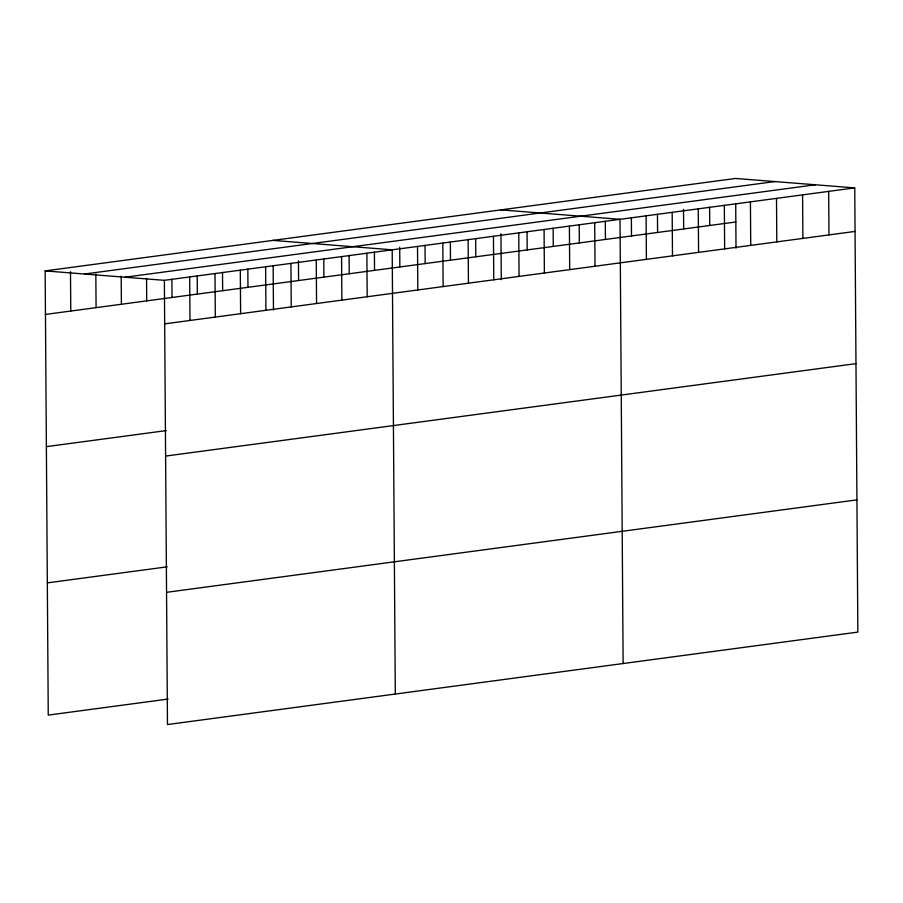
<?xml version="1.0" encoding="UTF-8"?>
<svg xmlns="http://www.w3.org/2000/svg" width="903" height="903" viewBox="0 0 903 903"><rect width="100%" height="100%" fill="white"/><g stroke="black" fill="none" stroke-linecap="round" stroke-linejoin="round"><path stroke-width="1.35" d="M168.161 699.057L48.254 715.108L45.15 270.9L735.527 178.455L854.746 187.892L857.85 632.1L167.473 724.545L164.369 280.336L854.746 187.892M84.498 274.015L774.864 181.571M125.032 277.221L815.409 184.776M45.455 314.425L735.832 221.98M164.673 323.861L855.051 231.416M46.38 446.646L166.287 430.596M165.599 456.083L855.976 363.638M47.328 582.886L167.236 566.824M166.547 592.323L856.924 499.878M500.804 209.88L620.022 219.316L623.126 663.536M272.977 240.39L392.195 249.826L395.3 694.035M45.15 270.9L164.369 280.336M828.672 191.38L828.977 234.904M802.586 194.879L802.891 238.392M776.501 198.367L776.806 241.891M750.427 201.854L750.732 245.379M735.708 203.728L736.013 248.144M724.341 205.353L724.646 248.878M709.623 207.216L709.747 225.468M698.267 208.841L698.572 252.366M683.526 209.304L683.673 228.967M672.182 212.34L672.487 255.854M657.463 214.203L657.587 232.455M646.096 215.828L646.401 259.353M631.378 217.691L631.502 235.943M605.303 221.19L605.428 239.442M594.705 222.714L595.009 266.238M579.218 224.678L579.342 242.93M569.398 226.1L569.691 269.625M553.133 228.177L553.268 246.429M544.08 229.486L544.385 273.011M527.059 231.665L527.183 249.917M518.762 232.884L519.067 276.397M500.962 233.753L501.289 279.58M493.456 236.27L493.76 279.795M475.667 238.55L475.791 256.802M468.138 239.656L468.443 283.181M450.349 241.936L450.473 260.188M442.82 243.042L443.125 286.567M425.031 245.323L425.166 263.574M417.513 246.44L417.818 289.965M399.713 247.309L399.848 266.972M374.406 252.106L374.531 270.358M366.878 253.212L367.182 296.737M349.089 255.493L349.224 273.744M341.571 256.61L341.876 300.135M323.782 258.879L323.906 277.131M316.253 259.996L316.558 303.521M298.453 260.865L298.588 280.528M290.947 263.383L291.24 306.907M273.146 265.663L273.462 310.09M265.629 266.78L265.933 310.293M247.84 269.049L247.964 287.301M240.311 270.166L240.616 313.691M222.522 272.446L222.646 290.698M215.004 273.553L215.309 317.077M197.204 275.833L197.339 294.085M189.686 276.939L189.991 320.463M171.897 279.219L172.022 297.471M146.557 278.395L146.704 300.868M121.194 276.171L121.397 304.255M95.842 273.948L96.079 307.641M70.49 271.724L70.773 311.027"/></g></svg>
